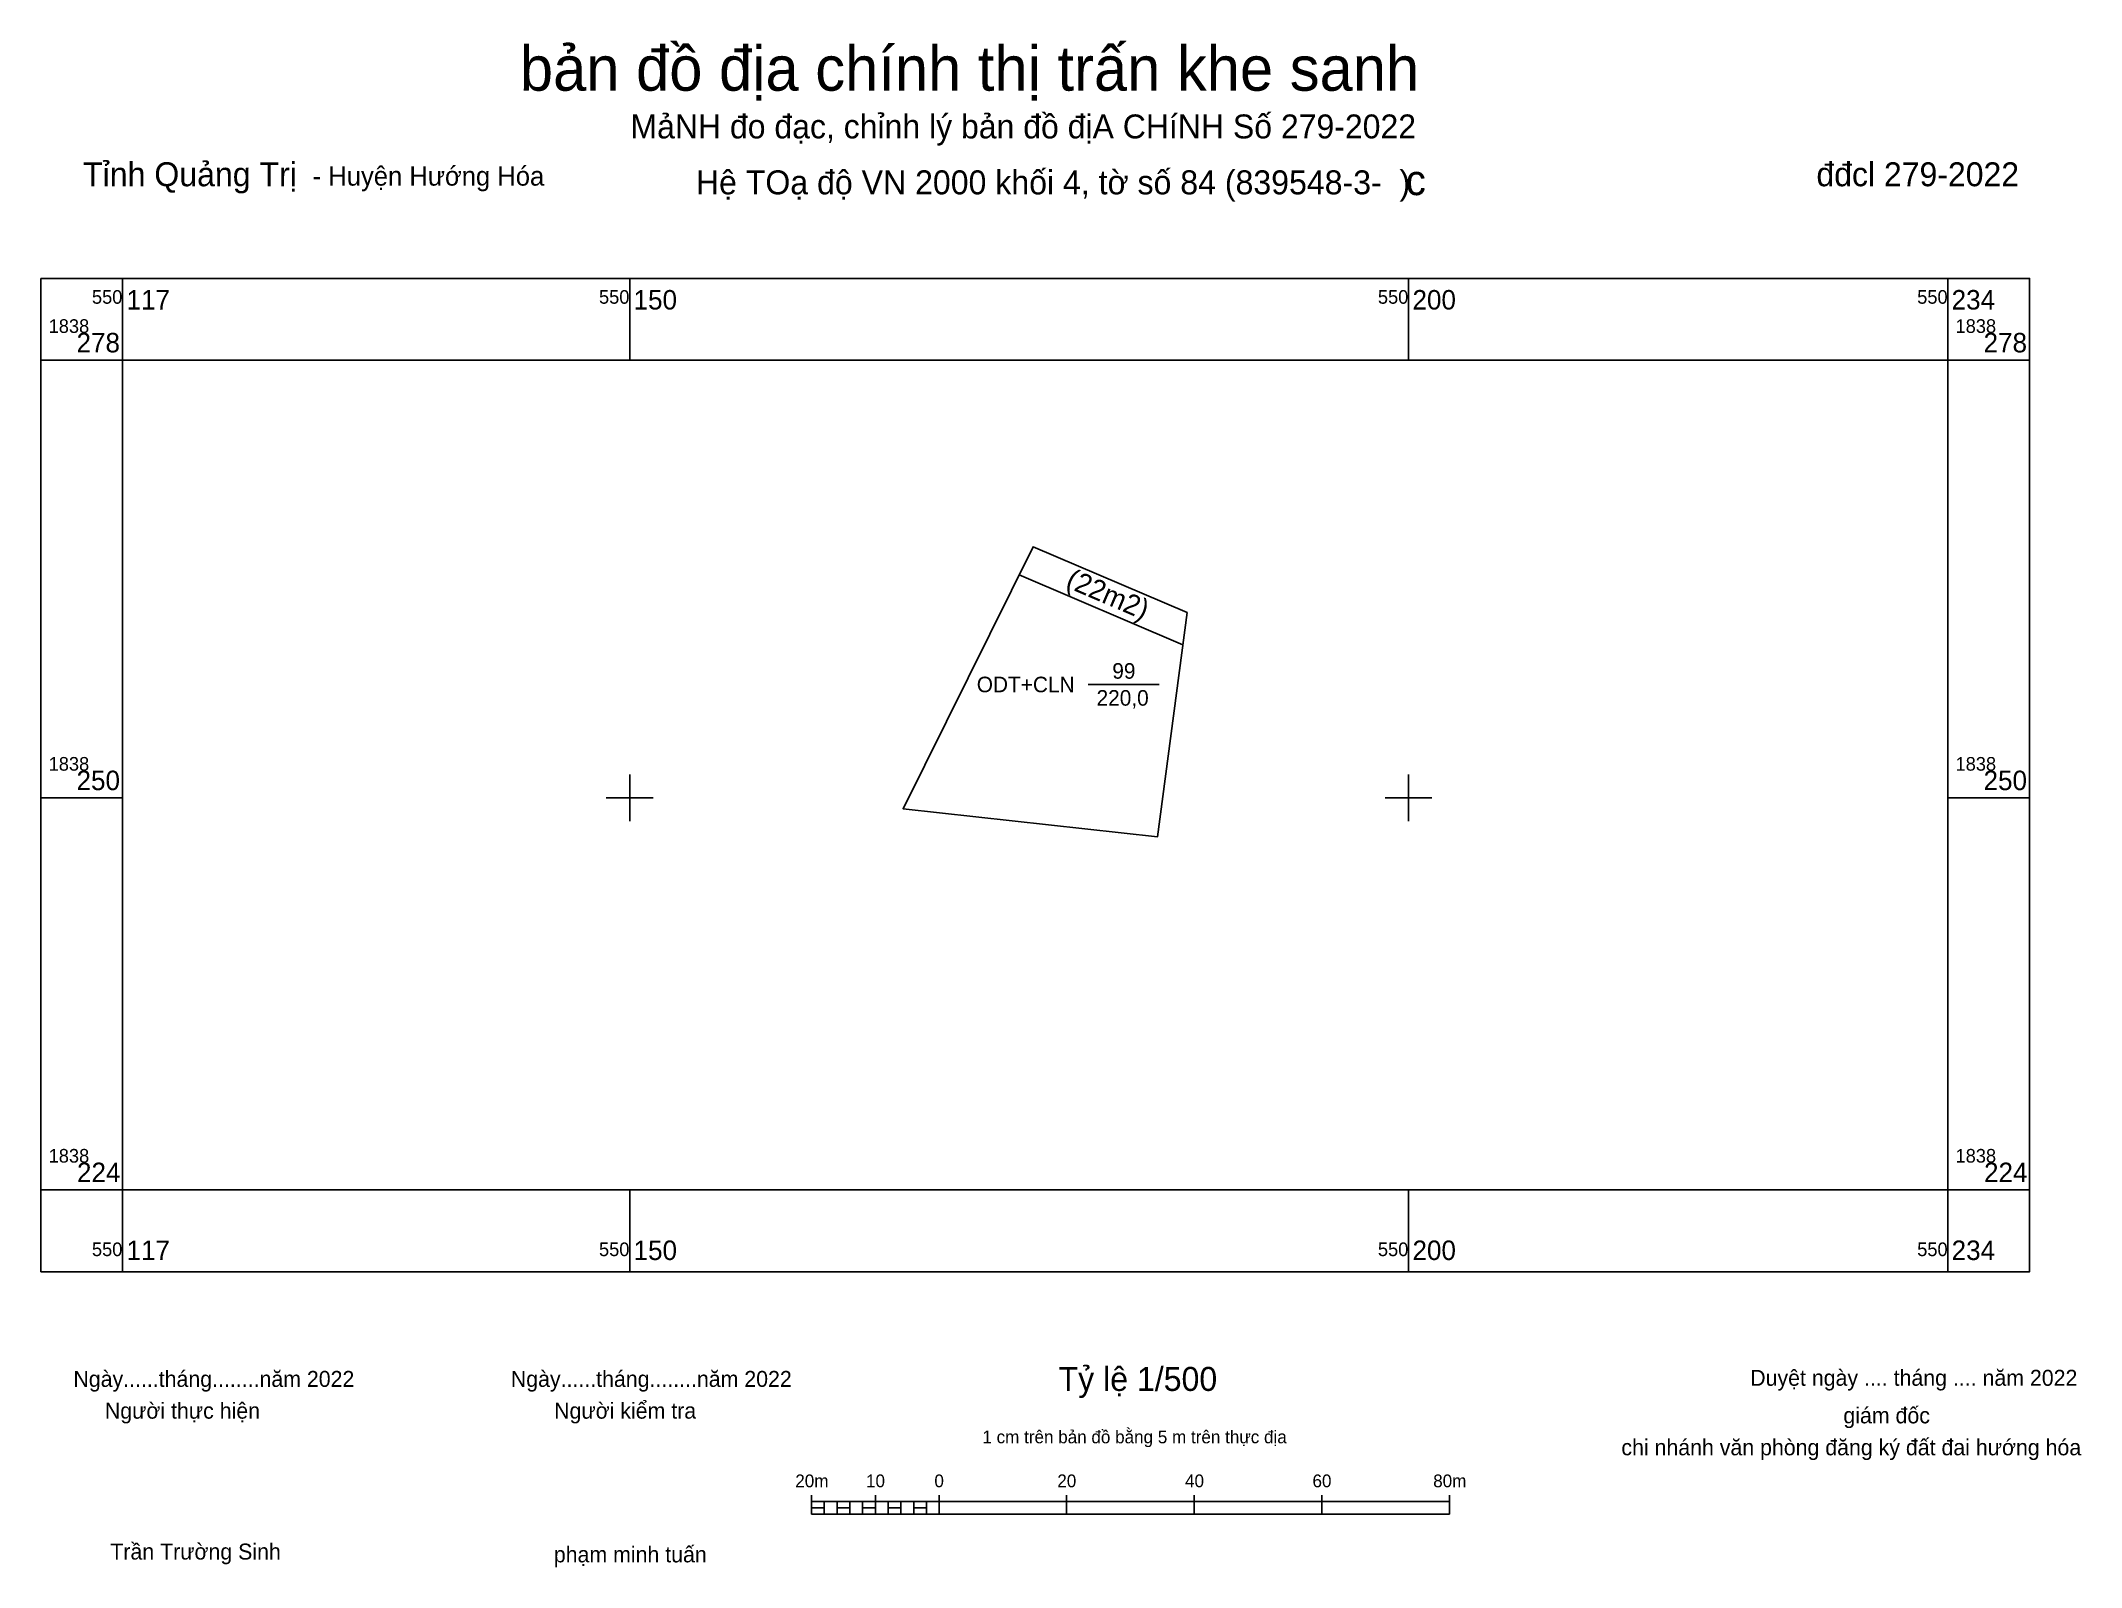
# Model space of a CAD drawing. Extents: x 550112 to 550243, y 1838201 to 1838299.
import ezdxf

# ---------------------------------------------------------------- set-up
doc = ezdxf.new("R2010")
doc.units = 0
for name, color, linetype in [('Level 10', 7, 'Continuous'), ('Level 13', 7, 'Continuous'), ('Level 2', 7, 'Continuous'), ('Level 30', 7, 'Continuous'), ('Level 6', 7, 'Continuous'), ('Level 63', 7, 'Continuous')]:
    doc.layers.add(name, color=color, linetype=linetype)

msp = doc.modelspace()

# ---------------------------------------------------------------- linework, layer by layer
at = {"layer": 'Level 10'}
msp.add_lwpolyline([(550185.78, 1838261.89), (550183.88, 1838247.5), (550167.55, 1838249.31), (550175.89, 1838266.12), (550185.78, 1838261.89)], dxfattribs=at)
at = {"layer": 'Level 13'}
msp.add_line((550179.43, 1838257.28), (550183.99, 1838257.28), dxfattribs=at)
at = {"layer": 'Level 2'}
for p, q in [((550161.68, 1838204.04), (550161.68, 1838205.27)), ((550165.77, 1838204.04), (550165.77, 1838205.27)), ((550169.87, 1838204.04), (550169.87, 1838205.27)), ((550178.05, 1838204.04), (550178.05, 1838205.27)), ((550186.24, 1838204.04), (550186.24, 1838205.27)), ((550194.43, 1838204.04), (550194.43, 1838205.27)), ((550202.62, 1838204.04), (550202.62, 1838205.27)), ((550161.68, 1838204.86), (550202.62, 1838204.86)), ((550161.68, 1838204.04), (550202.62, 1838204.04)), ((550162.49, 1838204.04), (550162.49, 1838204.86)), ((550163.31, 1838204.04), (550163.31, 1838204.86)), ((550164.13, 1838204.04), (550164.13, 1838204.86)), ((550164.95, 1838204.04), (550164.95, 1838204.86)), ((550166.59, 1838204.04), (550166.59, 1838204.86)), ((550167.41, 1838204.04), (550167.41, 1838204.86)), ((550168.23, 1838204.04), (550168.23, 1838204.86)), ((550169.05, 1838204.04), (550169.05, 1838204.86))]:
    msp.add_line(p, q, dxfattribs=at)
for points in [[(550161.68, 1838204.04), (550162.49, 1838204.04), (550162.49, 1838204.45), (550161.68, 1838204.45)], [(550163.31, 1838204.04), (550164.13, 1838204.04), (550164.13, 1838204.45), (550163.31, 1838204.45)], [(550164.95, 1838204.04), (550165.77, 1838204.04), (550165.77, 1838204.45), (550164.95, 1838204.45)], [(550166.59, 1838204.04), (550167.41, 1838204.04), (550167.41, 1838204.45), (550166.59, 1838204.45)], [(550168.23, 1838204.04), (550169.05, 1838204.04), (550169.05, 1838204.45), (550168.23, 1838204.45)]]:
    msp.add_lwpolyline(points, close=True, dxfattribs=at)
at = {"layer": 'Level 30'}
msp.add_line((550175, 1838264.32), (550185.51, 1838259.83), dxfattribs=at)
at = {"layer": 'Level 63'}
for p, q in [((550117.45, 1838278.09), (550117.45, 1838283.34)), ((550150, 1838278.09), (550150, 1838283.34)), ((550200, 1838278.09), (550200, 1838283.34)), ((550234.61, 1838278.09), (550234.61, 1838283.34)), ((550117.45, 1838278.09), (550112.2, 1838278.09)), ((550234.61, 1838278.09), (550239.86, 1838278.09)), ((550150, 1838248.5), (550150, 1838251.5)), ((550200, 1838248.5), (550200, 1838251.5)), ((550117.45, 1838250), (550112.2, 1838250)), ((550148.5, 1838250), (550151.5, 1838250)), ((550198.5, 1838250), (550201.5, 1838250)), ((550234.61, 1838250), (550239.86, 1838250)), ((550117.45, 1838224.85), (550112.2, 1838224.85)), ((550117.45, 1838224.85), (550117.45, 1838219.6)), ((550150, 1838224.85), (550150, 1838219.6)), ((550200, 1838224.85), (550200, 1838219.6)), ((550234.61, 1838224.85), (550234.61, 1838219.6)), ((550234.61, 1838224.85), (550239.86, 1838224.85))]:
    msp.add_line(p, q, dxfattribs=at)
for points in [[(550112.2, 1838283.34), (550239.86, 1838283.34), (550239.86, 1838219.6), (550112.2, 1838219.6), (550112.2, 1838283.34)], [(550117.45, 1838278.09), (550234.61, 1838278.09), (550234.61, 1838224.85), (550117.45, 1838224.85), (550117.45, 1838278.09)]]:
    msp.add_lwpolyline(points, dxfattribs=at)

# ---------------------------------------------------------------- texts
at = {"layer": 'Level 13'}
for s, p in [('99', (550180.98, 1838257.65)), ('ODT+CLN', (550172.28, 1838256.78)), ('220,0', (550179.97, 1838255.92))]:
    msp.add_text(s, height=1, dxfattribs=at).set_placement(p)
at = {"layer": 'Level 2'}
for s, height, p in [('bản đồ địa chính thị trấn khe sanh', 2.8654, (550142.95, 1838295.38)), ('MảNH đo đạc, chỉnh lý bản đồ địA CHíNH Số 279-2022', 1.5349, (550150.05, 1838292.32)), ('Tỉnh Quảng Trị ', 1.5391, (550114.91, 1838289.25)), ('- Huyện Hướng Hóa', 1.228, (550129.65, 1838289.29)), ('Hệ TOạ độ VN 2000 khối 4, tờ số 84 (839548-3-  )', 1.5391, (550154.25, 1838288.73)), (' đđcl 279-2022', 1.5349, (550225.61, 1838289.25)), ('Ngày......tháng........năm 2022', 1.0236, (550114.29, 1838212.21)), ('Ngày......tháng........năm 2022', 1.0236, (550142.37, 1838212.21)), ('Tỷ lệ 1/500', 1.5395, (550177.53, 1838211.95)), ('Duyệt ngày .... tháng .... năm 2022', 1.0236, (550221.93, 1838212.28)), ('Người thực hiện', 1.0236, (550116.31, 1838210.17)), ('Người kiểm tra', 1.0236, (550145.15, 1838210.17)), ('giám đốc', 1.024, (550227.91, 1838209.87)), ('1 cm trên bản đồ bằng 5 m trên thực địa', 0.8188, (550172.64, 1838208.59)), ('chi nhánh văn phòng đăng ký đất đai hướng hóa', 1.0236, (550213.66, 1838207.82)), ('20m', 0.819, (550160.63, 1838205.77)), ('10', 0.819, (550165.17, 1838205.77)), ('0', 0.819, (550169.56, 1838205.77)), ('20', 0.819, (550177.45, 1838205.77)), ('40', 0.819, (550185.65, 1838205.77)), ('60', 0.819, (550193.83, 1838205.77)), ('80m', 0.819, (550201.58, 1838205.77)), ('Trần Trường Sinh', 1.0236, (550116.66, 1838201.13)), ('phạm minh tuấn', 1.0236, (550145.13, 1838200.95))]:
    msp.add_text(s, height=height, dxfattribs=at).set_placement(p)
at = {"layer": 'Level 6'}
msp.add_text('(22m2)', height=1.3, rotation=336.8634, dxfattribs=at).set_placement((550177.92, 1838263.56))
at = {"layer": 'Level 63'}
for s, height, p in [('c', 1.94, (550199.81, 1838288.68)), ('550', 0.875, (550115.48, 1838281.71)), ('117', 1.25, (550117.7, 1838281.34)), ('550', 0.875, (550148.03, 1838281.71)), ('150', 1.25, (550150.25, 1838281.34)), ('550', 0.875, (550198.03, 1838281.71)), ('200', 1.25, (550200.25, 1838281.34)), ('550', 0.875, (550232.65, 1838281.71)), ('234', 1.25, (550234.86, 1838281.34)), ('1838', 0.875, (550112.7, 1838279.84)), ('278', 1.25, (550114.49, 1838278.59)), ('1838', 0.875, (550235.11, 1838279.84)), ('278', 1.25, (550236.91, 1838278.59)), ('1838', 0.875, (550112.7, 1838251.75)), ('1838', 0.875, (550235.11, 1838251.75)), ('250', 1.25, (550114.49, 1838250.5)), ('250', 1.25, (550236.91, 1838250.5)), ('1838', 0.875, (550112.7, 1838226.6)), ('1838', 0.875, (550235.11, 1838226.6)), ('224', 1.25, (550114.52, 1838225.35)), ('224', 1.25, (550236.94, 1838225.35)), ('550', 0.875, (550115.48, 1838220.6)), ('117', 1.25, (550117.7, 1838220.35)), ('550', 0.875, (550148.03, 1838220.6)), ('150', 1.25, (550150.25, 1838220.35)), ('550', 0.875, (550198.03, 1838220.6)), ('200', 1.25, (550200.25, 1838220.35)), ('550', 0.875, (550232.65, 1838220.6)), ('234', 1.25, (550234.86, 1838220.35))]:
    msp.add_text(s, height=height, dxfattribs=at).set_placement(p)

doc.saveas('drawing.dxf')
